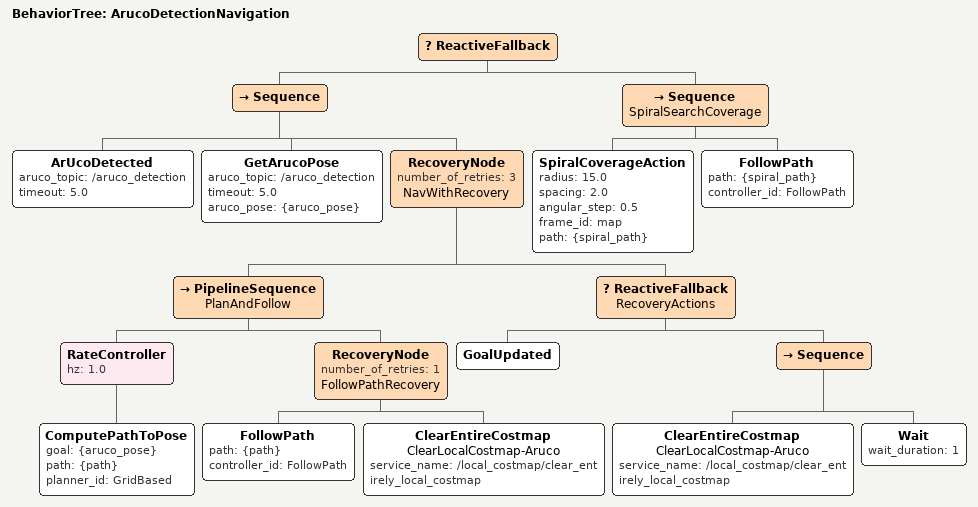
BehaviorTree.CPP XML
<root>
  <BehaviorTree ID="ArucoDetectionNavigation">
    <ReactiveFallback>

      <!-- ArUco detected: approach the marker -->
      <Sequence>
        <ArUcoDetected aruco_topic="/aruco_detection" timeout="5.0" />
        <GetArucoPose aruco_topic="/aruco_detection" timeout="5.0" aruco_pose="{aruco_pose}" />

        <RecoveryNode number_of_retries="3" name="NavWithRecovery">

          <PipelineSequence name="PlanAndFollow">
            <RateController hz="1.0">
              <ComputePathToPose goal="{aruco_pose}" path="{path}" planner_id="GridBased"/>
            </RateController>
            <!-- Level 1b: control failure -> clear local costmap once, retry following -->
            <RecoveryNode number_of_retries="1" name="FollowPathRecovery">
              <FollowPath path="{path}" controller_id="FollowPath"/>
              <ClearEntireCostmap name="ClearLocalCostmap-Aruco"
                  service_name="/local_costmap/clear_entirely_local_costmap"/>
            </RecoveryNode>
          </PipelineSequence>

          <!-- Level 2: GoalUpdated short-circuits recovery if a new goal arrives -->
          <ReactiveFallback name="RecoveryActions">
            <GoalUpdated/>
            <Sequence>
              <ClearEntireCostmap name="ClearLocalCostmap-Aruco"
                  service_name="/local_costmap/clear_entirely_local_costmap"/>
              <Wait wait_duration="1"/>
            </Sequence>
          </ReactiveFallback>

        </RecoveryNode>
      </Sequence>

      <!-- ArUco NOT detected: execute spiral coverage search -->
      <Sequence name="SpiralSearchCoverage">
        <SpiralCoverageAction radius="15.0" spacing="2.0" angular_step="0.5" frame_id="map" path="{spiral_path}" />
        <FollowPath path="{spiral_path}" controller_id="FollowPath"/>
      </Sequence>

    </ReactiveFallback>
  </BehaviorTree>
</root>
